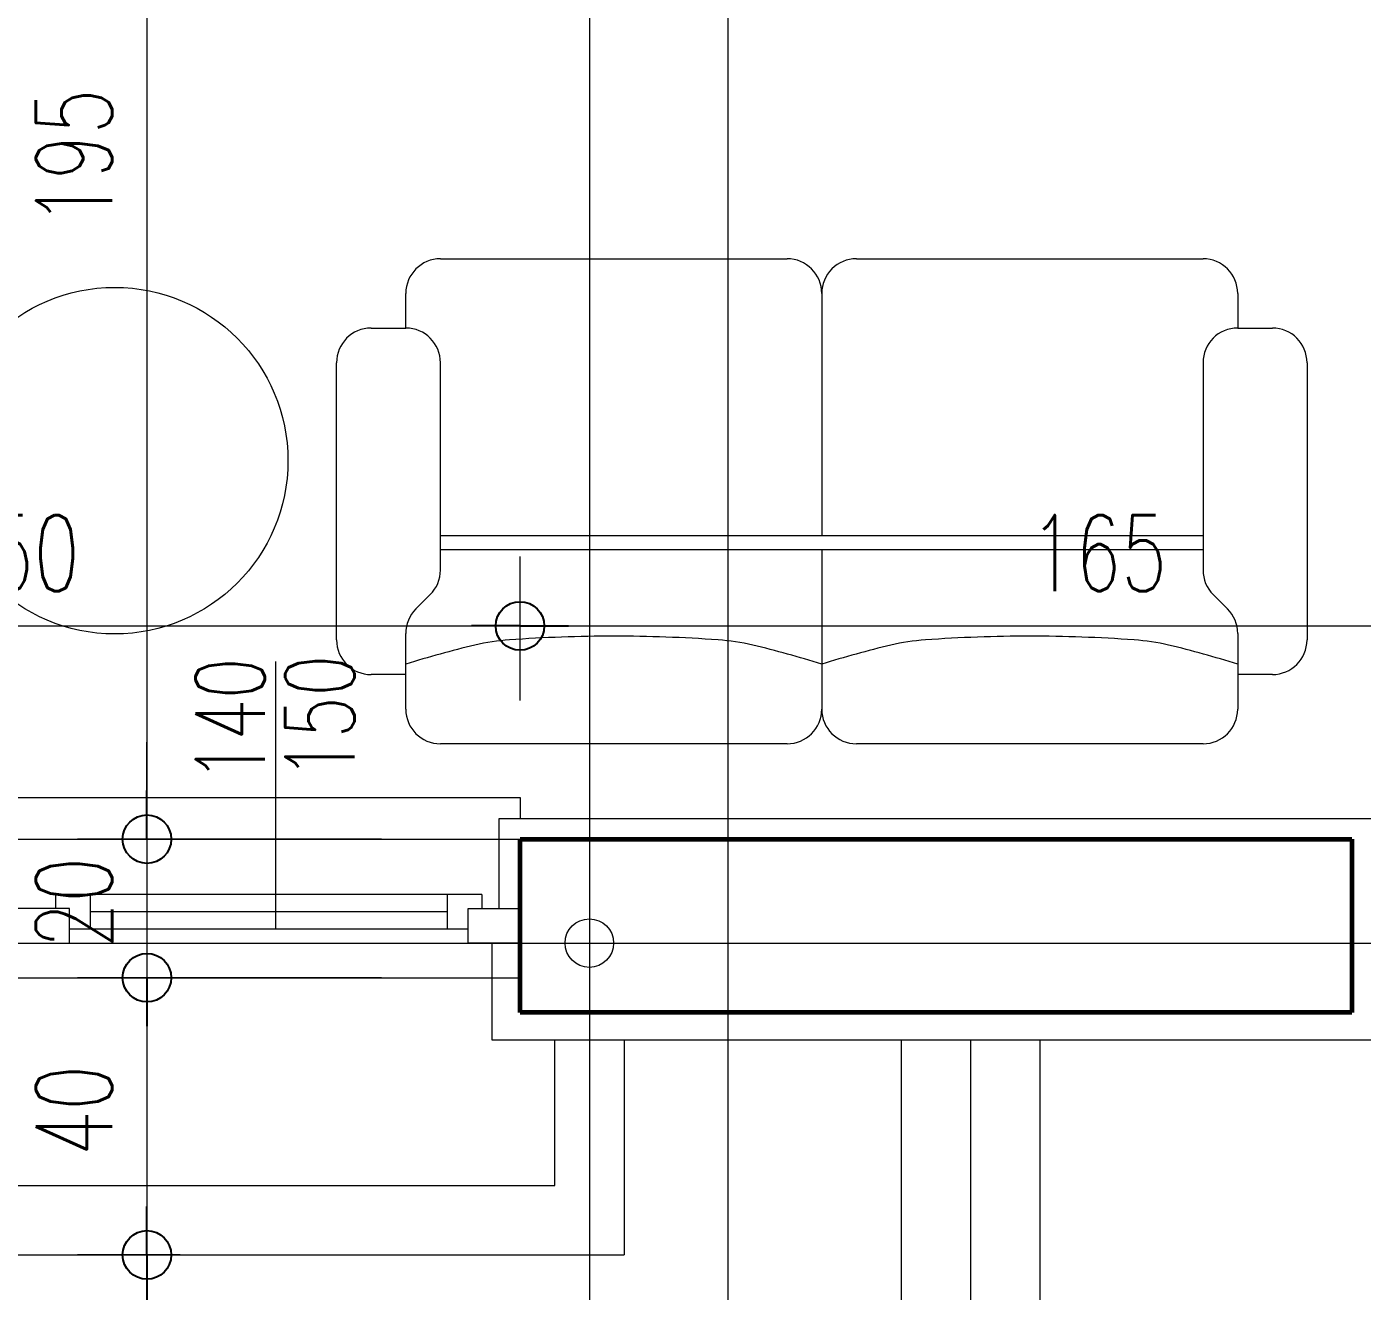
# Model space of a CAD drawing. Header units: millimetres. Extents: x 2016.56 to 2021.8, y 13721.83 to 13722.48.
# Drawn here: x 2017.74406 to 2017.78259, y 13722.03174 to 13722.06824 of the extents above; entities that cross this region are included whole.
import ezdxf

# ---------------------------------------------------------------- set-up
doc = ezdxf.new("R2010")
doc.units = ezdxf.units.MM
doc.linetypes.add('ACAD_ISO04W100', pattern=[30, 24, -3, 0, -3])
doc.linetypes.add('ACAD_ISO07W100', pattern=[3, 0, -3])
doc.layers.get('0').update_dxf_attribs({"lineweight": 20})
for name, color, linetype, lineweight in [('aks', 1, 'Continuous', 9), ('DH', 7, 'Continuous', 20), ('DV', 7, 'Continuous', 20), ('kolon', 5, 'Continuous', 60), ('PENCERE', 3, 'Continuous', 13), ('SIVA', 7, 'Continuous', 20), ('TEFRİŞ', 11, 'Continuous', 9), ('TEXT', 7, 'Continuous', 20)]:
    doc.layers.add(name, color=color, linetype=linetype, lineweight=lineweight)
doc.styles.get("Standard").update_dxf_attribs({"font": 'txt.shx', "width": 0.7, "height": 11})

msp = doc.modelspace()

# ---------------------------------------------------------------- linework, layer by layer
for p, q in [((2017.755995821261, 13722.06154042827), (2017.765995821261, 13722.06154042827)), ((2017.767995821261, 13722.06154042827), (2017.777995821261, 13722.06154042827)), ((2017.754995821261, 13722.05954042827), (2017.754995821261, 13722.06054042827)), ((2017.766995821261, 13722.06054040874), (2017.766995821261, 13722.05354042827)), ((2017.778995821261, 13722.06054042827), (2017.778995821261, 13722.05954042827)), ((2017.753995821261, 13722.05954042827), (2017.754995821261, 13722.05954042827)), ((2017.778995821261, 13722.05954042827), (2017.779995821261, 13722.05954042827)), ((2017.752995821261, 13722.05054042827), (2017.752995821261, 13722.05854042827)), ((2017.755995821261, 13722.05255464183), (2017.755995821261, 13722.05854042827)), ((2017.777995821261, 13722.05854042827), (2017.777995821261, 13722.05255464183)), ((2017.780995821261, 13722.05854042827), (2017.780995821261, 13722.05054042827)), ((2017.766995821261, 13722.05354042827), (2017.755995821261, 13722.05354042827)), ((2017.777995821261, 13722.05354042827), (2017.766995821261, 13722.05354042827)), ((2017.766995821261, 13722.05314042827), (2017.755995821261, 13722.05314042827)), ((2017.777995821261, 13722.05314042827), (2017.766995821261, 13722.05314042827)), ((2017.766995821261, 13722.05314042827), (2017.766995821261, 13722.04854042827)), ((2017.755702928042, 13722.05184753505), (2017.75528871448, 13722.05143332149)), ((2017.77828871448, 13722.05184753505), (2017.778702928042, 13722.05143332149)), ((2017.754995821261, 13722.04854042827), (2017.754995821261, 13722.05072621471)), ((2017.778995821261, 13722.05072621471), (2017.778995821261, 13722.04854042827)), ((2017.754995821261, 13722.04954042827), (2017.753995821261, 13722.04954042827)), ((2017.779995821261, 13722.04954042827), (2017.778995821261, 13722.04954042827)), ((2017.765995821261, 13722.04754042827), (2017.755995821261, 13722.04754042827)), ((2017.777995821261, 13722.04754042827), (2017.767995821261, 13722.04754042827)), ((2017.733490658595, 13722.04598914312), (2017.758290658595, 13722.04598914312)), ((2017.758290658595, 13722.04598914312), (2017.758290658595, 13722.04538914312)), ((2017.761290658595, 13722.03898914312), (2017.761290658595, 13722.03278914312)), ((2017.769290658595, 13722.03898914312), (2017.769290658595, 13721.99378914312)), ((2017.771290658595, 13722.03898914312), (2017.771290658595, 13721.99578914312)), ((2017.721290658595, 13722.03278914312), (2017.761290658595, 13722.03278914312))]:
    msp.add_line(p, q)
at = {"color": 0, "lineweight": -2}
for p, q in [((2017.758290658595, 13722.05094238713), (2017.756890658595, 13722.05094238713)), ((2017.758290658595, 13722.05094238713), (2017.759690658595, 13722.05094238713)), ((2017.747526291674, 13722.04478914312), (2017.747526291674, 13722.04618914312)), ((2017.747526291674, 13722.04478914312), (2017.747526291674, 13722.04618914312)), ((2017.747526291674, 13722.04078914312), (2017.747526291674, 13722.03938914312)), ((2017.747526291674, 13722.04078914312), (2017.747526291674, 13722.03938914312)), ((2017.747526291674, 13722.03278914312), (2017.747526291674, 13722.03418914312)), ((2017.747526291674, 13722.03278914312), (2017.747526291674, 13722.03138914312))]:
    msp.add_line(p, q, dxfattribs=at)
at = {"linetype": 'ACAD_ISO07W100'}
for p, q in [((2017.732290658595, 13722.04478914312), (2017.758290658595, 13722.04478914312)), ((2017.728290658595, 13722.04078914312), (2017.758290658595, 13722.04078914312)), ((2017.759290658595, 13722.03478914312), (2017.759290658595, 13722.03898914312)), ((2017.723290658595, 13722.03478914312), (2017.759290658595, 13722.03478914312))]:
    msp.add_line(p, q, dxfattribs=at)
at = {"color": 0, "lineweight": -2}
for centre in [(2017.758290658595, 13722.05094238713), (2017.758290658595, 13722.05094238713), (2017.747526291674, 13722.04478914312), (2017.747526291674, 13722.04478914312), (2017.747526291674, 13722.04078914312), (2017.747526291674, 13722.04078914312), (2017.747526291674, 13722.03278914312), (2017.747526291674, 13722.03278914312)]:
    msp.add_circle(centre, 0.0007, dxfattribs=at)
for centre, radius, start, end in [((2017.755995821261, 13722.06054042827), 0.001, 90, 180), ((2017.765995821261, 13722.06054042827), 0.001, 0, 90), ((2017.767995821261, 13722.06054042827), 0.001, 90, 180.0011188061638), ((2017.777995821261, 13722.06054042827), 0.001, 0, 90), ((2017.753995821261, 13722.05854042827), 0.001, 90, 180), ((2017.754995821261, 13722.05854042827), 0.001, 0, 90), ((2017.778995821261, 13722.05854042827), 0.001, 90, 180), ((2017.779995821261, 13722.05854042827), 0.001, 0, 90), ((2017.754995821261, 13722.05255464183), 0.001, 314.9999999078813, 0), ((2017.778995821261, 13722.05255464183), 0.001, 180, 225.0000000921187), ((2017.755995821261, 13722.05072621471), 0.001, 134.9999999078813, 180), ((2017.777995821261, 13722.05072621471), 0.001, 0, 45.00000009211871), ((2017.753995821261, 13722.05054042827), 0.001, 180, 270), ((2017.763065707049, 13722.02452464377), 0.02656850674841561, 103.2243419202398, 107.6823019545383), ((2017.758436345254, 13722.04422437875), 0.006332139765411811, 94.08541049315949, 103.2243419202398), ((2017.760995821261, 13722.00838989933), 0.04225790812896448, 90, 94.08541049315949), ((2017.760995821261, 13722.00838989933), 0.04225790812895719, 85.91458950684051, 90), ((2017.763555297268, 13722.04422437875), 0.006332139765410384, 76.77565807976019, 85.91458950684051), ((2017.758925935472, 13722.02452464377), 0.02656850674844015, 72.31769804546174, 76.77565807976019), ((2017.775065707049, 13722.02452464377), 0.02656850674841561, 103.2243419202398, 107.6823019545383), ((2017.770436345254, 13722.04422437875), 0.006332139765411811, 94.08541049315949, 103.2243419202398), ((2017.772995821261, 13722.00838989933), 0.04225790812896448, 90, 94.08541049315949), ((2017.772995821261, 13722.00838989933), 0.04225790812895719, 85.91458950684051, 90), ((2017.775555297268, 13722.04422437875), 0.006332139765410384, 76.77565807976019, 85.91458950684051), ((2017.770925935472, 13722.02452464377), 0.02656850674844015, 72.31769804546174, 76.77565807976019), ((2017.779995821261, 13722.05054042827), 0.001, 270, 0), ((2017.755995821261, 13722.04854042827), 0.001, 180, 270), ((2017.765995821261, 13722.04854042827), 0.001, 270, 0), ((2017.767995821261, 13722.04854042827), 0.001, 180, 270), ((2017.777995821261, 13722.04854042827), 0.001, 270, 0)]:
    msp.add_arc(centre, radius, start, end)
at = {"layer": 'aks', "linetype": 'ACAD_ISO04W100', "ltscale": 2}
for p, q in [((2017.760290658595, 13722.40645173834), (2017.760290658595, 13721.95238660583)), ((2017.764290658595, 13722.40645173834), (2017.764290658595, 13721.95238660583)), ((2017.678471498505, 13722.04178914312), (2018.212109818685, 13722.04178914312))]:
    msp.add_line(p, q, dxfattribs=at)
at = {"layer": 'aks'}
msp.add_circle((2017.760290658595, 13722.04178914312), 0.0007, dxfattribs=at)
at = {"layer": 'DH', "lineweight": 20}
msp.add_line((2017.758290658595, 13722.04878914312), (2017.758290658595, 13722.05294238713), dxfattribs=at)
msp.add_line((2017.758290658595, 13722.04878914312), (2017.758290658595, 13722.05294238713), dxfattribs=at)
at = {"layer": 'DH'}
for p, q in [((2017.729690658595, 13722.05094238713), (2017.756890658595, 13722.05094238713)), ((2017.759690658595, 13722.05094238713), (2017.789890658595, 13722.05094238713))]:
    msp.add_line(p, q, dxfattribs=at)
at = {"layer": 'DV'}
for p, q in [((2017.747526291674, 13722.08238914312), (2017.747526291674, 13722.04618914312)), ((2017.747526291674, 13722.04618914312), (2017.747526291674, 13722.04758914312)), ((2017.747526291674, 13722.04478914312), (2017.747526291674, 13722.04078914312)), ((2017.747526291674, 13722.03938914312), (2017.747526291674, 13722.03798914312)), ((2017.747526291674, 13722.03938914312), (2017.747526291674, 13722.03418914312))]:
    msp.add_line(p, q, dxfattribs=at)
at = {"layer": 'DV', "lineweight": 20}
for p, q in [((2017.754290658595, 13722.04478914312), (2017.745526291674, 13722.04478914312)), ((2017.754290658595, 13722.04078914312), (2017.745526291674, 13722.04078914312)), ((2017.74848758597, 13722.03278914312), (2017.745526291674, 13722.03278914312)), ((2017.74848758597, 13722.03278914312), (2017.745526291674, 13722.03278914312))]:
    msp.add_line(p, q, dxfattribs=at)
at = {"layer": 'kolon'}
for p, q in [((2017.758290658595, 13722.04478914312), (2017.782290658595, 13722.04478914312)), ((2017.758290658595, 13722.03978914312), (2017.758290658595, 13722.04478914312)), ((2017.782290658595, 13722.04478914312), (2017.782290658595, 13722.03978914312)), ((2017.782290658595, 13722.03978914312), (2017.758290658595, 13722.03978914312))]:
    msp.add_line(p, q, dxfattribs=at)
at = {"layer": 'PENCERE'}
for p, q in [((2017.757190658595, 13722.04318914312), (2017.744890658595, 13722.04318914312)), ((2017.744890658595, 13722.04318914312), (2017.744890658595, 13722.04278914312)), ((2017.745890658595, 13722.04318914312), (2017.745890658595, 13722.04218914312)), ((2017.756190658595, 13722.04318914312), (2017.756190658595, 13722.04218914312)), ((2017.757190658595, 13722.04318914312), (2017.757190658595, 13722.04278914312)), ((2017.745290658595, 13722.04278914312), (2017.730543071001, 13722.04278914312)), ((2017.745290658595, 13722.04178914312), (2017.745290658595, 13722.04278914312)), ((2017.756190658595, 13722.04268914312), (2017.745890658595, 13722.04268914312)), ((2017.756790658595, 13722.04178914312), (2017.756790658595, 13722.04278914312)), ((2017.756790658595, 13722.04278914312), (2017.758290658595, 13722.04278914312)), ((2017.756790658595, 13722.04218914312), (2017.745290658595, 13722.04218914312)), ((2017.729543071001, 13722.04178914312), (2017.745290658595, 13722.04178914312)), ((2017.758290658595, 13722.04178914312), (2017.756790658595, 13722.04178914312))]:
    msp.add_line(p, q, dxfattribs=at)
at = {"layer": 'SIVA'}
for p, q in [((2017.757690658595, 13722.04278914312), (2017.757690658595, 13722.04538914312)), ((2017.757690658595, 13722.04538914312), (2017.791890658595, 13722.04538914312)), ((2017.757490658595, 13722.03898914312), (2017.757490658595, 13722.04178914312)), ((2017.792090658595, 13722.03898914312), (2017.757490658595, 13722.03898914312)), ((2017.773290658595, 13722.03898914312), (2017.773290658595, 13721.99778914312))]:
    msp.add_line(p, q, dxfattribs=at)
at = {"layer": 'TEFRİŞ'}
msp.add_circle((2017.746595071004, 13722.055713302), 0.005, dxfattribs=at)
at = {"layer": 'TEXT'}
msp.add_line((2017.751235221709, 13722.04991891282), (2017.751235221709, 13722.04218914312), dxfattribs=at)

# ---------------------------------------------------------------- texts
at = {"layer": 'DH', "width": 0.7}
for s, p in [('150', (2017.741622325261, 13722.05194238713)), ('165', (2017.772993991928, 13722.05194238713))]:
    msp.add_text(s, height=0.0022, dxfattribs=at).set_placement(p)
at = {"layer": 'DV', "width": 0.7}
for s, p in [('195', (2017.746526291674, 13722.06249247646)), ('20', (2017.746526291674, 13722.04163414312)), ('40', (2017.746526291674, 13722.03563414312))]:
    msp.add_text(s, height=0.0022, rotation=90, dxfattribs=at).set_placement(p)
at = {"layer": 'TEXT', "width": 0.7}
for s, p in [('140', (2017.750928171384, 13722.04643353151)), ('150', (2017.753518696708, 13722.04650798476))]:
    msp.add_text(s, height=0.002, rotation=90, dxfattribs=at).set_placement(p)

doc.saveas('drawing.dxf')
